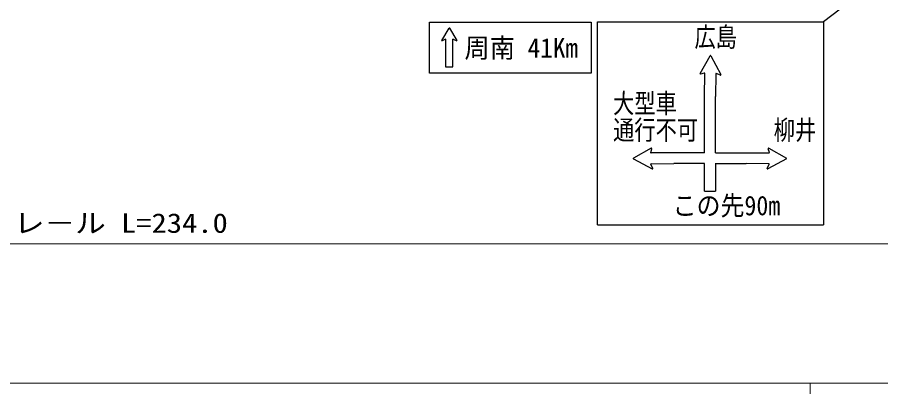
# Model space of a CAD drawing. Units: millimetres, scale not verified. Extents: x 40000 to 680000, y 20000 to 380000.
# Drawn here: x 293491 to 374644, y 204000 to 239387 of the extents above; entities that cross this region are included whole.
import ezdxf
from ezdxf.enums import TextEntityAlignment as Align

# ---------------------------------------------------------------- set-up
doc = ezdxf.new("R2010")
doc.units = ezdxf.units.MM
doc.header["$LTSCALE"] = 1000
for name, color, linetype, lineweight in [('M-BMK-HTXT', 7, 'Continuous', 13), ('M-STR-STRC', 7, 'Continuous', 25), ('M-SUV', 7, 'Continuous', 13)]:
    doc.layers.add(name, color=color, linetype=linetype, lineweight=lineweight)
doc.styles.add('ＭＳ ゴシック', font='')
doc.styles.get('ＭＳ ゴシック').set_extended_font_data('MS Gothic')

msp = doc.modelspace()

# ---------------------------------------------------------------- linework, layer by layer
at = {"layer": 'M-BMK-HTXT'}
msp.add_line((172079, 218075), (408468, 218075), dxfattribs=at)
at = {"layer": 'M-STR-STRC'}
for p, q in [((404320, 265636), (369267, 238962)), ((332234, 234141), (332234, 238941)), ((332234, 238941), (347434, 238941)), ((347434, 238941), (347434, 234141)), ((348020, 219884), (348020, 238962)), ((348020, 238962), (369267, 238962)), ((369267, 238962), (369267, 219884)), ((333382, 237192), (334087, 238378)), ((334105, 238378), (334808, 237202)), ((333395, 237177), (333712, 237329)), ((333727, 237320), (333727, 234735)), ((334436, 234735), (334436, 237326)), ((334450, 237335), (334795, 237187)), ((357676, 234097), (358607, 235770)), ((358670, 235770), (359618, 233996)), ((333727, 234735), (334436, 234735)), ((347434, 234141), (332234, 234141)), ((358064, 234141), (357717, 234045)), ((358087, 231953), (358110, 234106)), ((359130, 234081), (359108, 231953)), ((359572, 233946), (359181, 234114)), ((358087, 226659), (358087, 231953)), ((359108, 226659), (359108, 231953)), ((353065, 227070), (351393, 226139)), ((353021, 226682), (353117, 227029)), ((355207, 226659), (353056, 226636)), ((358087, 226659), (355207, 226659)), ((359108, 226659), (361988, 226659)), ((361988, 226659), (364139, 226636)), ((364174, 226682), (364078, 227029)), ((364130, 227070), (365802, 226139)), ((351394, 226076), (353166, 225130)), ((353081, 225617), (355207, 225639)), ((358087, 225639), (355207, 225639)), ((358087, 223043), (358087, 225639)), ((359108, 225672), (359108, 223043)), ((359108, 225639), (361988, 225639)), ((364114, 225617), (361988, 225639)), ((365801, 226076), (364029, 225130)), ((353216, 225175), (353048, 225566)), ((363979, 225175), (364147, 225566)), ((358087, 223043), (359108, 223043)), ((348020, 219884), (369267, 219884))]:
    msp.add_line(p, q, dxfattribs=at)
for centre, radius, start, end in [((334096, 238373), 10.5, 30.8526, 149.28857), ((334096, 238380), 7, 30.8526, 149.28857), ((333391, 237186), 10.5, 149.28857, 295.66644), ((333717, 237320), 10.5, 360, 115.66644), ((334446, 237326), 10.5, 66.61703, 180), ((334799, 237196), 10.5, 246.61707, 30.8526), ((358639, 235753), 36, 28.11554, 150.89802), ((357707, 234080), 36, 150.89802, 285.50862), ((358074, 234107), 36, 359.39575, 105.50861), ((359167, 234081), 36, 66.78593, 179.39576), ((359586, 233979), 36, 246.78589, 28.11554), ((353056, 226672), 36, 164.49139, 270.60425), ((353082, 227038), 36, 344.49139, 119.10198), ((364113, 227038), 36, 60.89802, 195.50861), ((364140, 226672), 36, 269.39575, 15.50861), ((351411, 226108), 36, 119.10198, 241.88446), ((353081, 225581), 36, 90.60424, 203.21407), ((364114, 225581), 36, 336.78593, 89.39576), ((353183, 225161), 36, 241.88446, 23.21411), ((364012, 225161), 36, 156.78589, 298.11554)]:
    msp.add_arc(centre, radius, start, end, dxfattribs=at)
at = {"layer": 'M-SUV'}
for p, q in [((40000, 205000), (579000, 205000)), ((368000, 205000), (368000, 204000))]:
    msp.add_line(p, q, dxfattribs=at)

# ---------------------------------------------------------------- texts
at = {"layer": 'M-BMK-HTXT', "style": 'ＭＳ ゴシック', "width": 1.15}
msp.add_text('ガ－トレ－ル L=234.0', height=1833, dxfattribs=at).set_placement((284556, 218575), align=Align.BOTTOM_LEFT)
at = {"layer": 'M-STR-STRC', "style": 'ＭＳ ゴシック'}
for s, width, p in [('広島', 0.8, (357141, 236068)), ('周南 41Km', 0.95, (335518, 235041)), ('大型車', 0.8, (349484, 229827)), ('通行不可', 0.8, (349484, 227323)), ('柳井', 0.8, (364580, 227323)), ('この先90m', 0.9, (355083, 220225))]:
    msp.add_text(s, height=1833, dxfattribs=dict(at, width=width)).set_placement(p, align=Align.BOTTOM_LEFT)

doc.saveas('drawing.dxf')
